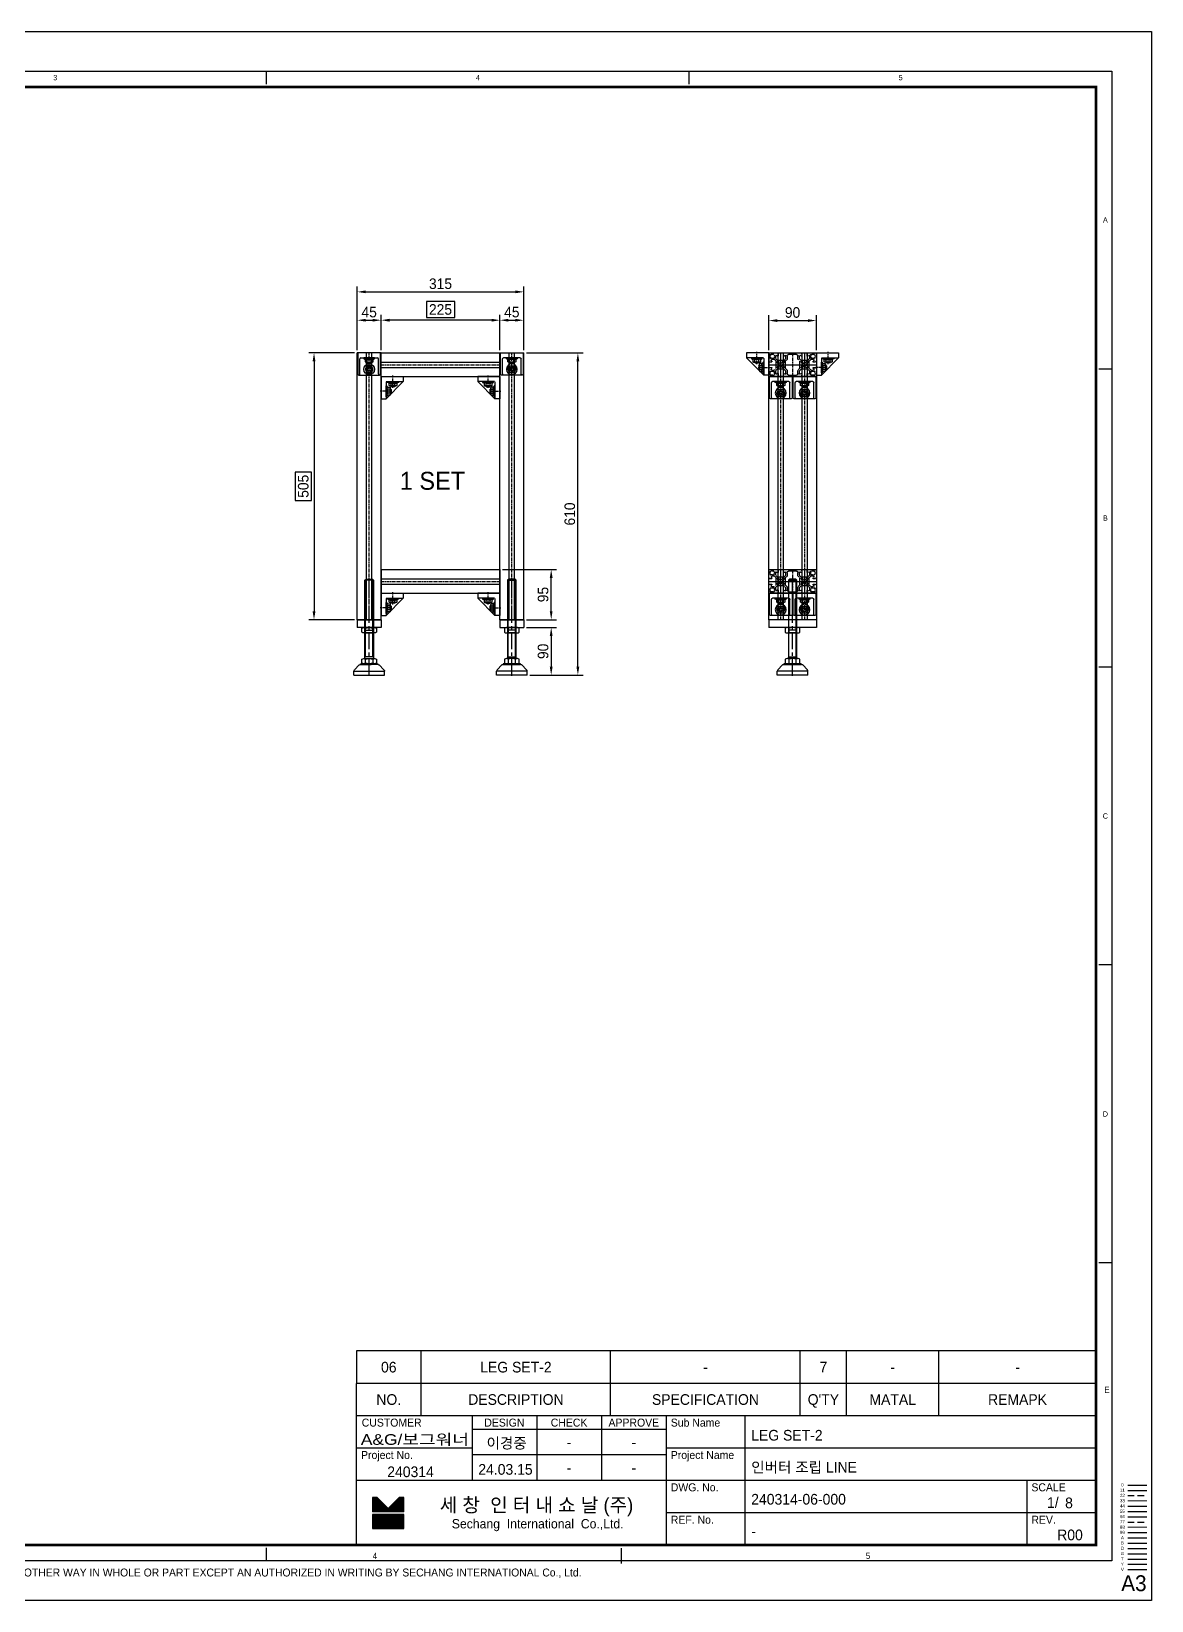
# Model space of a CAD drawing. Header units: inches. Extents: x 0 to 77285, y -118 to 40065.
# Drawn here: x 68970 to 71090, y 10650 to 13620 of the extents above; entities that cross this region are included whole.
import ezdxf
from ezdxf.enums import TextEntityAlignment as Align

# ---------------------------------------------------------------- set-up
doc = ezdxf.new("R2010")
doc.units = ezdxf.units.IN
doc.header["$LTSCALE"] = 5
doc.header["$MEASUREMENT"] = 0
for name, pattern in [('CENTER', [2, 1.25, -0.25, 0.25, -0.25]), ('HIDDEN', [0.375, 0.25, -0.125]), ('PHANTOM', [2.5, 1.25, -0.25, 0.25, -0.25, 0.25, -0.25])]:
    doc.linetypes.add(name, pattern=pattern)
for name, color, linetype in [('11', 1, 'CENTER'), ('22', 2, 'HIDDEN'), ('44', 4, 'Continuous'), ('55', 5, 'Continuous'), ('66', 6, 'PHANTOM'), ('77', 40, 'HIDDEN'), ('99', 181, 'Continuous'), ('A', 8, 'Continuous'), ('B', 123, 'Continuous'), ('D', 3, 'Continuous'), ('G', 231, 'Continuous'), ('T', 3, 'Continuous'), ('VV', 1, 'Continuous'), ('Y', 60, 'Continuous')]:
    doc.layers.add(name, color=color, linetype=linetype)
doc.layers.add('33', color=3, linetype='PHANTOM', lineweight=9)
doc.layers.add('88', color=35, linetype='Continuous', lineweight=5)
doc.styles.add('SCI', font='')
doc.styles.get('SCI').set_extended_font_data('Gulim')
doc.dimstyles.new('S', dxfattribs={"dimscale": 100, "dimtxt": 2.5, "dimasz": 2, "dimexe": 1.25, "dimexo": 0.625, "dimgap": -0.625, "dimtad": 1, "dimdec": 8, "dimtxsty": 'SCI', "dimcen": 2.5, "dimclrd": 1, "dimclre": 1, "dimclrt": 7, "dimadec": 8, "dimazin": 2, "dimtfac": 1, "dimtdec": 8, "dimtmove": 0, "dimatfit": 3, "dimfxl": 1, "dimarcsym": 0})
doc.dimstyles.new('SCH', dxfattribs={"dimtxt": 2.5, "dimasz": 2, "dimexe": 1.25, "dimexo": 0.625, "dimtad": 1, "dimdec": 8, "dimtxsty": 'SCI', "dimcen": 2.5, "dimclrd": 4, "dimclre": 4, "dimclrt": 7, "dimadec": 8, "dimazin": 2, "dimtfac": 1, "dimtdec": 8, "dimtmove": 0, "dimatfit": 3, "dimfxl": 1, "dimarcsym": 0})

# ---------------------------------------------------------------- blocks, each defined once
blk = doc.blocks.new('A$C60684f4e')
at = {"linetype": 'Continuous'}
h = blk.add_hatch(dxfattribs=at)
h.set_pattern_fill('ANSI31', color=5, scale=0.492673, style=0)
h.set_pattern_definition([(45, (-371.08822, -367.43104), (-0.043546589, 0.043546589), [])])
h.paths.add_polyline_path([(278.45, -280.17), (278.45, -277.46), (277.58, -277.46), (275.49, -279.55), (273.4, -277.46), (272.54, -277.46), (272.54, -280.17)])
h.paths.add_polyline_path([(272.54, -280.67), (272.54, -283.38), (278.45, -283.38), (278.45, -280.67)])
at = {"color": 2}
for p, q in [((252.5, -10), (252.5, -7.5)), ((332.5, -10), (332.5, -7.5)), ((412.5, -63.9), (410, -63.9)), ((412.5, -120.3), (410, -120.3)), ((412.5, -176.7), (410, -176.7)), ((412.5, -233.1), (410, -233.1)), ((252.5, -289.5), (252.5, -287)), ((319.67, -290), (319.67, -287.08))]:
    blk.add_line(p, q, dxfattribs=at)
for p, q in [((409.5, -249.75), (269.5, -249.75)), ((269.5, -249.75), (269.5, -255.88)), ((269.5, -286.5), (269.5, -255.88)), ((409.5, -255.88), (269.5, -255.88)), ((409.5, -262), (269.5, -262)), ((328.12, -262), (328.12, -286.5)), ((328.12, -264.63), (291.38, -264.63)), ((328.12, -269.44), (291.38, -269.44)), ((415.47, -275.13), (419.07, -275.13))]:
    blk.add_line(p, q)
at = {"color": 3}
for p, q in [((281.75, -255.88), (281.75, -249.75)), ((317.62, -255.88), (317.62, -249.75)), ((353.5, -255.88), (353.5, -249.75)), ((362.25, -255.88), (362.25, -249.75)), ((379.75, -255.88), (379.75, -249.75)), ((281.75, -262), (281.75, -255.88)), ((317.62, -262), (317.62, -255.88)), ((353.5, -262), (353.5, -255.88)), ((362.25, -262), (362.25, -255.88)), ((379.75, -262), (379.75, -255.88)), ((291.38, -262), (291.38, -274.25)), ((303.62, -262), (303.62, -274.25)), ((315.88, -262), (315.88, -274.25)), ((343, -262), (343, -286.5)), ((291.38, -268.13), (269.5, -268.13)), ((409.57, -268.13), (328.12, -268.13)), ((409.5, -274.25), (269.5, -274.25)), ((409.57, -280.38), (328.12, -280.38))]:
    blk.add_line(p, q, dxfattribs=at)
at = {"color": 5, "linetype": 'Continuous'}
for p, q in [((272.54, -277.46), (272.54, -280.17)), ((273.4, -277.46), (272.54, -277.46)), ((273.4, -277.46), (275.49, -279.55)), ((277.58, -277.46), (275.49, -279.55)), ((278.45, -277.46), (277.58, -277.46)), ((278.45, -280.17), (278.45, -277.46)), ((278.45, -280.17), (272.54, -280.17)), ((278.45, -280.67), (272.54, -280.67)), ((272.54, -280.67), (272.54, -283.38)), ((278.45, -283.38), (278.45, -280.67)), ((272.54, -283.38), (278.45, -283.38))]:
    blk.add_line(p, q, dxfattribs=at)
at = {"color": 2}
blk.add_lwpolyline([(12.5, -289.5), (12.5, -7.5), (412.5, -7.5), (412.5, -289.5)], close=True, dxfattribs=at)
at = {"color": 40, "const_width": 0.5}
blk.add_lwpolyline([(15.5, -286.5), (15.5, -10.5), (409.5, -10.5), (409.5, -286.5)], close=True, dxfattribs=at)
at = {"layer": '11'}
blk.add_line((415.47, -276.13), (419.07, -276.13), dxfattribs=at)
at = {"layer": '22'}
blk.add_line((415.47, -277.13), (419.07, -277.13), dxfattribs=at)
at = {"layer": '33'}
blk.add_line((415.47, -278.13), (419.07, -278.13), dxfattribs=at)
at = {"layer": '44'}
blk.add_line((415.47, -279.13), (419.07, -279.13), dxfattribs=at)
at = {"layer": '55'}
blk.add_line((415.47, -280.13), (419.07, -280.13), dxfattribs=at)
at = {"layer": '66'}
blk.add_line((415.47, -281.13), (419.07, -281.13), dxfattribs=at)
at = {"layer": '77'}
blk.add_line((415.47, -282.13), (419.07, -282.13), dxfattribs=at)
at = {"layer": '88'}
blk.add_line((415.47, -283.13), (419.07, -283.13), dxfattribs=at)
at = {"layer": '99'}
blk.add_line((415.47, -284.13), (419.07, -284.13), dxfattribs=at)
at = {"layer": 'A'}
blk.add_line((415.47, -285.13), (419.07, -285.13), dxfattribs=at)
at = {"layer": 'B'}
blk.add_line((415.47, -286.13), (419.07, -286.13), dxfattribs=at)
at = {"layer": 'D'}
blk.add_line((415.47, -287.13), (419.07, -287.13), dxfattribs=at)
at = {"layer": 'Defpoints', "color": 1}
blk.add_lwpolyline([(0, -297), (0, 0), (420, 0), (420, -297)], close=True, dxfattribs=at)
at = {"layer": 'G'}
blk.add_line((415.47, -288.13), (419.07, -288.13), dxfattribs=at)
at = {"layer": 'T'}
for p, q in [((396.38, -274.25), (396.38, -286.5)), ((415.47, -289.13), (419.07, -289.13))]:
    blk.add_line(p, q, dxfattribs=at)
at = {"layer": 'VV'}
blk.add_line((415.47, -291.13), (419.07, -291.13), dxfattribs=at)
at = {"layer": 'Y'}
blk.add_line((415.47, -290.13), (419.07, -290.13), dxfattribs=at)
at = {"color": 2, "style": 'SCI'}
for s, height, p in [('3', 1, (212.5, -8.75)), ('4', 1, (292.5, -8.75)), ('5', 1, (372.5, -8.75)), ('A', 1, (411.25, -35.7)), ('B', 1, (411.25, -92.1)), ('C', 1, (411.25, -148.5)), ('D', 1, (411.25, -204.9)), ('E', 1.17, (411.54, -257.1)), ('4', 1.17, (273, -288.54)), ('5', 1.17, (366.33, -288.54))]:
    blk.add_text(s, height=height, dxfattribs=at).set_placement(p, align=Align.MIDDLE_CENTER)
at = {"style": 'SCI'}
for s, height, p in [('NO.', 2.019, (275.62, -258.94)), ('DESCRIPTION', 2.0192, (299.69, -258.94)), ('SPECIFICATION', 2.0192, (335.56, -258.94)), ("Q'TY", 2.019, (357.88, -258.94)), ('MATAL', 2.019, (371, -258.94)), ('REMAPK', 2.019, (394.62, -258.94)), ('DESIGN', 1.514, (297.5, -263.31)), ('CHECK', 1.514, (309.75, -263.31)), ('APPROVE', 1.514, (322, -263.31)), ('이경중', 2.019, (297.93, -267.2)), ('-', 2.02, (309.75, -267.03)), ('-', 2.02, (322, -267.03)), ('0', 0.6, (414.47, -275.09)), ('세 창  인 터 내 쇼 날 (주)', 2.6509, (303.58, -278.9)), ('Sechang  International  Co.,Ltd.', 1.7673, (303.81, -282.45))]:
    blk.add_text(s, height=height, dxfattribs=at).set_placement(p, align=Align.MIDDLE_CENTER)
for s, height, p in [('CUSTOMER', 1.514, (270.51, -263.31)), ('Sub Name', 1.514, (329, -263.31)), ('Project No.', 1.5144, (270.38, -269.44)), ('Project Name', 1.5144, (329, -269.44)), ('DWG. No.', 1.514, (329, -275.56)), ('SCALE', 1.514, (397.25, -275.56)), ('REF. No.', 1.514, (329, -281.69)), ('REV.', 1.514, (397.25, -281.69))]:
    blk.add_text(s, height=height, dxfattribs=at).set_placement(p, align=Align.MIDDLE_LEFT)
at = {"color": 40, "style": 'SCI'}
for s, height, p in [('-', 2.02, (309.75, -271.84)), ('-', 2.02, (322, -271.84)), ('1/', 2.019, (401.31, -278.44))]:
    blk.add_text(s, height=height, dxfattribs=at).set_placement(p, align=Align.MIDDLE_CENTER)
at = {"color": 3, "linetype": 'Continuous', "style": 'SCI'}
blk.add_text('IT MUST NOT BE REPRODUCED OR DISCLOSED TO OTHERS OR USED IN ANY OTHER WAY IN WHOLE OR PART EXCEPT AN AUTHORIZED IN WRITING BY SECHANG INTERNATIONAL Co., Ltd.', height=1.5, dxfattribs=at).set_placement((131.88, -292.43))
at = {"color": 2, "style": 'SCI'}
blk.add_text('A3', height=3, dxfattribs=at).set_placement((419.05, -296.11), align=Align.BOTTOM_RIGHT)
at = {"layer": '11', "style": 'SCI'}
blk.add_text('11', height=0.6, dxfattribs=at).set_placement((414.47, -276.09), align=Align.MIDDLE_CENTER)
at = {"layer": '22', "style": 'SCI'}
blk.add_text('22', height=0.6, dxfattribs=at).set_placement((414.47, -277.09), align=Align.MIDDLE_CENTER)
at = {"layer": '33', "style": 'SCI'}
blk.add_text('33', height=0.6, dxfattribs=at).set_placement((414.47, -278.09), align=Align.MIDDLE_CENTER)
at = {"layer": '44', "style": 'SCI'}
blk.add_text('44', height=0.6, dxfattribs=at).set_placement((414.47, -279.09), align=Align.MIDDLE_CENTER)
at = {"layer": '55', "style": 'SCI'}
blk.add_text('55', height=0.6, dxfattribs=at).set_placement((414.47, -280.09), align=Align.MIDDLE_CENTER)
at = {"layer": '66', "style": 'SCI'}
blk.add_text('66', height=0.6, dxfattribs=at).set_placement((414.47, -281.09), align=Align.MIDDLE_CENTER)
at = {"layer": '77', "style": 'SCI'}
blk.add_text('77', height=0.6, dxfattribs=at).set_placement((414.47, -282.09), align=Align.MIDDLE_CENTER)
at = {"layer": '88', "style": 'SCI'}
blk.add_text('88', height=0.6, dxfattribs=at).set_placement((414.47, -283.09), align=Align.MIDDLE_CENTER)
at = {"layer": '99', "style": 'SCI'}
blk.add_text('99', height=0.6, dxfattribs=at).set_placement((414.47, -284.09), align=Align.MIDDLE_CENTER)
at = {"layer": 'A', "style": 'SCI'}
blk.add_text('A', height=0.6, dxfattribs=at).set_placement((414.47, -285.09), align=Align.MIDDLE_CENTER)
at = {"layer": 'B', "style": 'SCI'}
blk.add_text('B', height=0.6, dxfattribs=at).set_placement((414.47, -286.09), align=Align.MIDDLE_CENTER)
at = {"layer": 'D', "style": 'SCI'}
blk.add_text('D', height=0.6, dxfattribs=at).set_placement((414.47, -287.09), align=Align.MIDDLE_CENTER)
at = {"layer": 'G', "style": 'SCI'}
blk.add_text('G', height=0.6, dxfattribs=at).set_placement((414.47, -288.09), align=Align.MIDDLE_CENTER)
at = {"layer": 'T', "style": 'SCI'}
blk.add_text('T', height=0.6, dxfattribs=at).set_placement((414.47, -289.09), align=Align.MIDDLE_CENTER)
at = {"layer": 'VV', "style": 'SCI'}
blk.add_text('V', height=0.6, dxfattribs=at).set_placement((414.47, -291.09), align=Align.MIDDLE_CENTER)
at = {"layer": 'Y', "style": 'SCI'}
blk.add_text('Y', height=0.6, dxfattribs=at).set_placement((414.47, -290.09), align=Align.MIDDLE_CENTER)
blk = doc.blocks.new('A$C47db6cef')
at = {"ltscale": 0.506191}
for p, q in [((0, 43), (0, 28.5)), ((16.5, 45), (2, 45)), ((3.1, 40.5), (2.3, 41.3)), ((2.3, 35.7), (3.1, 36.5)), ((3.7, 42.7), (4.5, 41.9)), ((4.5, 35.1), (3.7, 34.3)), ((6, 32.5), (10.5, 32.5)), ((8.5, 41.9), (9.3, 42.7)), ((9.3, 34.3), (8.5, 35.1)), ((10.7, 41.3), (9.9, 40.5)), ((9.9, 36.5), (10.7, 35.7)), ((10.5, 32.5), (14, 29)), ((12.5, 34.5), (12.5, 39)), ((16, 31), (12.5, 34.5)), ((15.5, 39), (17.5, 39)), ((22.2, 31), (16, 31)), ((16.5, 43.5), (16.5, 45)), ((28.5, 45), (16.5, 45)), ((17.5, 43.5), (16.5, 43.5)), ((17.5, 39), (17.5, 43.5)), ((22.5, 30.7), (22.2, 31)), ((22.8, 31), (22.5, 30.7)), ((29, 31), (22.8, 31)), ((27.5, 43.5), (27.5, 39)), ((28.5, 43.5), (27.5, 43.5)), ((27.5, 39), (29.5, 39)), ((28.5, 45), (28.5, 43.5)), ((36.5, 45), (28.5, 45)), ((32.5, 34.5), (29, 31)), ((31, 29), (35, 33)), ((32.5, 39), (32.5, 34.5)), ((35, 33), (35, 39.5)), ((37, 44.5), (36.5, 45)), ((44.7, 44.5), (37, 44.5)), ((37.5, 42), (52.5, 42)), ((45, 44.2), (44.7, 44.5)), ((45.3, 44.5), (45, 44.2)), ((53, 44.5), (45.3, 44.5)), ((53.5, 45), (53, 44.5)), ((61.5, 45), (53.5, 45)), ((55, 39.5), (55, 33)), ((55, 33), (59, 29)), ((57.5, 34.5), (57.5, 39)), ((61, 31), (57.5, 34.5)), ((60.5, 39), (62.5, 39)), ((67.2, 31), (61, 31)), ((61.5, 43.5), (61.5, 45)), ((73.5, 45), (61.5, 45)), ((62.5, 43.5), (61.5, 43.5)), ((62.5, 39), (62.5, 43.5)), ((67.5, 30.7), (67.2, 31)), ((67.8, 31), (67.5, 30.7)), ((74, 31), (67.8, 31)), ((72.5, 43.5), (72.5, 39)), ((73.5, 43.5), (72.5, 43.5)), ((72.5, 39), (74.5, 39)), ((73.5, 45), (73.5, 43.5)), ((88, 45), (73.5, 45)), ((77.5, 34.5), (74, 31)), ((76, 29), (79.5, 32.5)), ((77.5, 39), (77.5, 34.5)), ((80.1, 40.5), (79.3, 41.3)), ((79.3, 35.7), (80.1, 36.5)), ((79.5, 32.5), (84, 32.5)), ((80.7, 42.7), (81.5, 41.9)), ((81.5, 35.1), (80.7, 34.3)), ((85.5, 41.9), (86.3, 42.7)), ((86.3, 34.3), (85.5, 35.1)), ((87.7, 41.3), (86.9, 40.5)), ((86.9, 36.5), (87.7, 35.7)), ((90, 28.5), (90, 43)), ((0, 28.5), (1.5, 28.5)), ((0, 28.5), (0, 16.5)), ((0, 16.5), (0, 2)), ((1.5, 16.5), (0, 16.5)), ((1.5, 28.5), (1.5, 27.5)), ((1.5, 27.5), (6, 27.5)), ((1.5, 17.5), (1.5, 16.5)), ((6, 17.5), (1.5, 17.5)), ((2, 0), (16.5, 0)), ((3.1, 8.5), (2.3, 9.3)), ((2.3, 3.7), (3.1, 4.5)), ((3.7, 10.7), (4.5, 9.9)), ((4.5, 3.1), (3.7, 2.3)), ((6, 27.5), (6, 29.5)), ((6, 15.5), (6, 17.5)), ((10.5, 12.5), (6, 12.5)), ((8.5, 9.9), (9.3, 10.7)), ((9.3, 2.3), (8.5, 3.1)), ((10.7, 9.3), (9.9, 8.5)), ((9.9, 4.5), (10.7, 3.7)), ((14, 16), (10.5, 12.5)), ((12.5, 10.5), (16, 14)), ((12.5, 6), (12.5, 10.5)), ((14, 29), (14, 22.8)), ((14, 22.8), (14.3, 22.5)), ((14.3, 22.5), (14, 22.2)), ((14, 22.2), (14, 16)), ((17.5, 6), (15.5, 6)), ((16, 26.3), (16, 28)), ((19.5, 24.2), (16, 26.3)), ((16, 18.7), (19.5, 20.8)), ((16, 17), (16, 18.7)), ((16, 14), (22.2, 14)), ((16.5, 1.5), (17.5, 1.5)), ((16.5, 0), (16.5, 1.5)), ((16.5, 0), (28.5, 0)), ((17, 29), (18.7, 29)), ((18.7, 16), (17, 16)), ((17.5, 1.5), (17.5, 6)), ((18.7, 29), (20.8, 25.5)), ((20.8, 19.5), (18.7, 16)), ((22.2, 14), (22.5, 14.3)), ((22.5, 14.3), (22.8, 14)), ((22.8, 14), (29, 14)), ((24.2, 25.5), (26.3, 29)), ((26.3, 16), (24.2, 19.5)), ((29, 26.3), (25.5, 24.2)), ((25.5, 20.8), (29, 18.7)), ((26.3, 29), (28, 29)), ((28, 16), (26.3, 16)), ((27.5, 6), (27.5, 1.5)), ((29.5, 6), (27.5, 6)), ((27.5, 1.5), (28.5, 1.5)), ((28.5, 1.5), (28.5, 0)), ((28.5, 0), (35.5, 0)), ((29, 28), (29, 26.3)), ((29, 18.7), (29, 17)), ((29, 14), (32.5, 10.5)), ((31, 16), (31, 29)), ((35, 12), (31, 16)), ((32.5, 10.5), (32.5, 6)), ((35, 5.5), (35, 12)), ((35.5, 0), (36, 0.5)), ((36, 0.5), (44.7, 0.5)), ((52.5, 3), (37.5, 3)), ((44.7, 0.5), (45, 0.8)), ((45, 0.8), (45.3, 0.5)), ((45.3, 0.5), (54, 0.5)), ((54, 0.5), (54.5, 0)), ((59, 16), (55, 12)), ((55, 12), (55, 5.5)), ((57.5, 10.5), (61, 14)), ((57.5, 6), (57.5, 10.5)), ((59, 29), (59, 16)), ((62.5, 6), (60.5, 6)), ((61, 26.3), (61, 28)), ((64.5, 24.2), (61, 26.3)), ((61, 18.7), (64.5, 20.8)), ((61, 17), (61, 18.7)), ((61, 14), (67.2, 14)), ((61.5, 1.5), (62.5, 1.5)), ((61.5, 0), (61.5, 1.5)), ((62, 29), (63.7, 29)), ((63.7, 16), (62, 16)), ((62.5, 1.5), (62.5, 6)), ((63.7, 29), (65.8, 25.5)), ((65.8, 19.5), (63.7, 16)), ((67.2, 14), (67.5, 14.3)), ((67.5, 14.3), (67.8, 14)), ((67.8, 14), (74, 14)), ((69.2, 25.5), (71.3, 29)), ((71.3, 16), (69.2, 19.5)), ((74, 26.3), (70.5, 24.2)), ((70.5, 20.8), (74, 18.7)), ((71.3, 29), (73, 29)), ((73, 16), (71.3, 16)), ((72.5, 6), (72.5, 1.5)), ((74.5, 6), (72.5, 6)), ((72.5, 1.5), (73.5, 1.5)), ((73.5, 1.5), (73.5, 0)), ((74, 28), (74, 26.3)), ((74, 18.7), (74, 17)), ((74, 14), (77.5, 10.5)), ((75.7, 22.5), (76, 22.8)), ((76, 22.2), (75.7, 22.5)), ((76, 22.8), (76, 29)), ((76, 16), (76, 22.2)), ((79.5, 12.5), (76, 16)), ((77.5, 10.5), (77.5, 6)), ((80.1, 8.5), (79.3, 9.3)), ((79.3, 3.7), (80.1, 4.5)), ((84, 12.5), (79.5, 12.5)), ((80.7, 10.7), (81.5, 9.9)), ((81.5, 3.1), (80.7, 2.3)), ((84, 29.5), (84, 27.5)), ((84, 27.5), (88.5, 27.5)), ((84, 17.5), (84, 15.5)), ((88.5, 17.5), (84, 17.5)), ((85.5, 9.9), (86.3, 10.7)), ((86.3, 2.3), (85.5, 3.1)), ((87.7, 9.3), (86.9, 8.5)), ((86.9, 4.5), (87.7, 3.7)), ((88.5, 28.5), (90, 28.5)), ((88.5, 27.5), (88.5, 28.5)), ((88.5, 16.5), (88.5, 17.5)), ((90, 16.5), (88.5, 16.5)), ((90, 16.5), (90, 28.5)), ((90, 2), (90, 16.5))]:
    blk.add_line(p, q, dxfattribs=at)
for p, q in [((54.5, 0), (61.5, 0)), ((61.5, 0), (73.5, 0)), ((73.5, 0), (88, 0))]:
    blk.add_line(p, q)
for centre, radius, start, end in [((2, 43), 2, 90, 180), ((6.5, 38.5), 5, 123.463, 146.537), ((6.5, 38.5), 5, 213.463, 236.537), ((6.5, 38.5), 4, 149.4775, 210.5225), ((6.5, 38.5), 4, 59.4775, 120.5225), ((6.5, 38.5), 4, 239.4775, 300.5225), ((6, 31), 1.5, 90, 270), ((6.5, 38.5), 5, 33.463, 56.537), ((6.5, 38.5), 5, 303.463, 326.537), ((6.5, 38.5), 4, 329.4775, 30.5225), ((14, 39), 1.5, 0, 180), ((31, 39), 1.5, 0, 180), ((37.5, 39.5), 2.5, 90, 180), ((52.5, 39.5), 2.5, 0, 90), ((59, 39), 1.5, 0, 180), ((76, 39), 1.5, 0, 180), ((83.5, 38.5), 5, 123.463, 146.537), ((83.5, 38.5), 5, 213.463, 236.537), ((83.5, 38.5), 4, 149.4775, 210.5225), ((83.5, 38.5), 4, 59.4775, 120.5225), ((83.5, 38.5), 4, 239.4775, 300.5225), ((84, 31), 1.5, 270, 90), ((83.5, 38.5), 5, 33.463, 56.537), ((83.5, 38.5), 5, 303.463, 326.537), ((83.5, 38.5), 4, 329.4775, 30.5225), ((88, 43), 2, 0, 90), ((2, 2), 2, 180, 270), ((6.5, 6.5), 5, 123.463, 146.537), ((6.5, 6.5), 5, 213.463, 236.537), ((6.5, 6.5), 4, 149.4775, 210.5225), ((6, 14), 1.5, 90, 270), ((6.5, 6.5), 4, 59.4775, 120.5225), ((6.5, 6.5), 4, 239.4775, 300.5225), ((6.5, 6.5), 5, 33.463, 56.537), ((6.5, 6.5), 5, 303.463, 326.537), ((6.5, 6.5), 4, 329.4775, 30.5225), ((14, 6), 1.5, 180, 0), ((17, 28), 1, 90, 180), ((17, 17), 1, 180, 270), ((22.5, 22.5), 3.5, 150, 210), ((22.5, 22.5), 3.5, 60, 120), ((22.5, 22.5), 3.5, 240, 300), ((22.5, 22.5), 3.5, 330, 30), ((28, 28), 1, 0, 90), ((28, 17), 1, 270, 0), ((31, 6), 1.5, 180, 0), ((37.5, 5.5), 2.5, 180, 270), ((52.5, 5.5), 2.5, 270, 0), ((59, 6), 1.5, 180, 0), ((62, 28), 1, 90, 180), ((62, 17), 1, 180, 270), ((67.5, 22.5), 3.5, 150, 210), ((67.5, 22.5), 3.5, 60, 120), ((67.5, 22.5), 3.5, 240, 300), ((67.5, 22.5), 3.5, 330, 30), ((73, 28), 1, 0, 90), ((73, 17), 1, 270, 0), ((76, 6), 1.5, 180, 0), ((83.5, 6.5), 5, 123.463, 146.537), ((83.5, 6.5), 5, 213.463, 236.537), ((83.5, 6.5), 4, 149.4775, 210.5225), ((83.5, 6.5), 4, 59.4775, 120.5225), ((83.5, 6.5), 4, 239.4775, 300.5225), ((84, 14), 1.5, 270, 90), ((83.5, 6.5), 5, 33.463, 56.537), ((83.5, 6.5), 5, 303.463, 326.537), ((83.5, 6.5), 4, 329.4775, 30.5225), ((88, 2), 2, 270, 0)]:
    blk.add_arc(centre, radius, start, end, dxfattribs=at)
at = {"layer": '11', "ltscale": 0.506191}
for p, q in [((22.5, 45), (22.5, 0)), ((67.5, 0), (67.5, 45)), ((90, 22.5), (0, 22.5))]:
    blk.add_line(p, q, dxfattribs=at)
at = {"layer": '11'}
blk.add_line((45, 45), (45, 0), dxfattribs=at)
at = {"layer": 'A', "ltscale": 0.506191}
for p, q in [((0, 45), (0, 43)), ((2, 45), (0, 45)), ((53.5, 45), (36.5, 45)), ((90, 45), (88, 45)), ((90, 43), (90, 45)), ((0, 2), (0, 0)), ((0, 0), (2, 0)), ((35.5, 0), (54.5, 0)), ((90, 0), (90, 2))]:
    blk.add_line(p, q, dxfattribs=at)
at = {"layer": 'A'}
blk.add_line((88, 0), (90, 0), dxfattribs=at)
blk = doc.blocks.new('af!@$!2^^&&@$aD읾ㅇㄹA$C5BB358B1')
for p, q in [((1.7, 42), (43.7, 42)), ((1.7, 42), (1.7, 0)), ((12.2, 32.5), (11.2, 31.5)), ((43.7, 32.5), (11.2, 0)), ((11.2, 31.5), (11.2, 0)), ((12.2, 32.5), (43.7, 32.5)), ((14, 32.5), (34.5, 32.5)), ((14, 31), (14, 32.5)), ((34.5, 31), (14, 31)), ((16.7, 29.7), (14, 31)), ((34.5, 31), (31.7, 29.7)), ((34.5, 32.5), (34.5, 31)), ((43.7, 42), (43.7, 32.5)), ((11.2, 24.7), (12.7, 24.7)), ((11.2, 4), (11.2, 24.5)), ((12.7, 4.2), (11.2, 4.2)), ((12.7, 24.7), (12.7, 4.2)), ((12.7, 24.7), (14, 22)), ((14, 7), (12.7, 4.2)), ((14, 22), (18.6, 22)), ((18.6, 18.3), (14, 18.3)), ((18.6, 10.7), (14, 10.7)), ((18.6, 7), (14, 7)), ((16.7, 25.1), (16.7, 29.7)), ((17.8, 24.5), (16.7, 25.1)), ((30.7, 24.5), (17.8, 24.5)), ((18.6, 22), (19.2, 20.9)), ((19.2, 8.1), (18.6, 7)), ((19.2, 20.9), (19.2, 8.1)), ((19.9, 18.5), (19.2, 18.5)), ((19.9, 10.5), (19.2, 10.5)), ((19.9, 18.5), (19.9, 10.5)), ((20.7, 17.7), (19.9, 18.5)), ((20.7, 11.3), (19.9, 10.5)), ((20.2, 23.8), (20.2, 24.5)), ((28.2, 23.8), (20.2, 23.8)), ((21, 23), (20.2, 23.8)), ((20.5, 25.1), (20.5, 29.7)), ((20.7, 17.7), (20.7, 11.3)), ((27.4, 23), (21, 23)), ((27.4, 23), (28.2, 23.8)), ((28, 25.1), (28, 29.7)), ((28.2, 23.8), (28.2, 24.5)), ((31.7, 25.1), (30.7, 24.5)), ((31.7, 29.7), (31.7, 25.1)), ((1.7, 0), (11.2, 0))]:
    blk.add_line(p, q)
for centre, radius, start, end in [((11.6, 20.1), 3.06, 322.1211, 37.8789), ((3.4, 14.5), 11.3, 340.5288, 19.4712), ((11.6, 8.9), 3.06, 322.1211, 37.8789), ((18.6, 32.1), 3.06, 232.1211, 307.8789), ((18.6, 27.6), 3.06, 232.1211, 307.8789), ((16.2, 20.1), 3.06, 322.1211, 37.8789), ((8, 14.5), 11.3, 340.5288, 19.4712), ((16.2, 8.9), 3.06, 322.1211, 37.8789), ((24.2, 40.3), 11.3, 250.5288, 289.4712), ((24.2, 35.8), 11.3, 250.5288, 289.4712), ((29.9, 32.1), 3.06, 232.1211, 307.8789), ((29.9, 27.6), 3.06, 232.1211, 307.8789)]:
    blk.add_arc(centre, radius, start, end)
at = {"layer": '11'}
for p, q in [((24.2, 20.7), (24.2, 44)), ((21.8, 14.5), (0, 14.5))]:
    blk.add_line(p, q, dxfattribs=at)
blk = doc.blocks.new('A$C632A6005')
for p, q in [((-21.5, 0), (-21.5, -40)), ((21.5, 0), (-21.5, 0)), ((-17.5, -40), (-17.5, -11.5)), ((-15.5, -9.5), (15.5, -9.5)), ((10.3, -9.5), (-10.2, -9.5)), ((-10.2, -9.5), (-10.2, -11)), ((-10.2, -11), (10.3, -11)), ((-10.2, -11), (-7.5, -12.3)), ((-7.5, -12.3), (-7.5, -16.9)), ((-7.5, -16.9), (-6.4, -17.5)), ((-3.8, -24.5), (-7.5, -31)), ((-6.4, -17.5), (6.4, -17.5)), ((-4, -18.2), (-4, -17.5)), ((-4, -18.2), (4, -18.2)), ((-3.2, -19), (-4, -18.2)), ((-3.8, -16.9), (-3.8, -12.3)), ((3.8, -24.5), (-3.8, -24.5)), ((-3.2, -19), (3.2, -19)), ((3.2, -19), (4, -18.2)), ((3.8, -16.9), (3.8, -12.3)), ((7.5, -31), (3.8, -24.5)), ((4, -18.2), (4, -17.5)), ((6.4, -17.5), (7.5, -16.9)), ((7.5, -12.3), (10.3, -11)), ((7.5, -16.9), (7.5, -12.3)), ((10.3, -11), (10.3, -9.5)), ((17.5, -40), (17.5, -11.5)), ((21.5, -40.1), (21.5, 0)), ((-19.5, -42), (19.6, -42)), ((-7.5, -31), (-3.8, -37.5)), ((-3.8, -37.5), (3.8, -37.5)), ((3.8, -37.5), (7.5, -31))]:
    blk.add_line(p, q)
for radius in [10.2, 6.5, 4, 3.2]:
    blk.add_circle((0, -31), radius)
for centre, radius, start, end in [((-15.5, -11.5), 2, 90, 180), ((-5.6, -9.9), 3.06, 232.1211, 307.8789), ((-5.6, -14.4), 3.06, 232.1211, 307.8789), ((0, -22.5), 4.1, 121.3886, 166.7272), ((0, -1.7), 11.3, 250.5288, 289.4712), ((0, -6.2), 11.3, 250.5288, 289.4712), ((0, -22.5), 4.1, 13.2728, 58.6114), ((5.6, -9.9), 3.06, 232.1211, 307.8789), ((5.6, -14.4), 3.06, 232.1211, 307.8789), ((15.5, -11.5), 2, 0, 90), ((-19.5, -40), 2, 180, 270), ((-19.5, -40), 2, 270, 0), ((19.5, -40), 2, 180, 270), ((19.6, -40.1), 1.9, 270, 0)]:
    blk.add_arc(centre, radius, start, end)
blk = doc.blocks.new('A$Cf1812530')
for p, q in [((-90, 0), (0, 0)), ((-90, 0), (-90, -15)), ((0, 0), (0, -15)), ((-90, -15), (0, -15))]:
    blk.add_line(p, q)
blk = doc.blocks.new('A$Ca3d7606b')
for p, q in [((-6.9, 1.3), (-6.9, 8.7)), ((-6.9, 1.3), (-6.9, 8.7)), ((-6.9, 8.7), (-6.9, 1.3)), ((6.9, 0), (-6.9, 0)), ((6.9, 0), (-6.9, 0)), ((6.9, 1.3), (6.9, 8.7)), ((6.9, 1.3), (6.9, 8.7)), ((6.9, 1.3), (6.9, 8.7))]:
    blk.add_line(p, q)
for points in [[(-13.9, 8.7), (-13.9, 1.3)], [(10.4, 10), (-10.4, 10)], [(-10.4, 0), (10.4, 0)], [(13.9, 1.3), (13.9, 8.7)]]:
    blk.add_lwpolyline(points)
for centre, radius, start, end in [((-10.4, 4.9), 5.14, 47.6569, 132.3431), ((-10.4, 5.1), 5.14, 227.6569, 312.3431), ((0, -8.6), 18.6, 68.0805, 111.9195), ((0, 18.6), 18.6, 248.0805, 291.9195), ((10.4, 4.9), 5.14, 47.6569, 132.3431), ((10.4, 5.1), 5.14, 227.6569, 312.3431)]:
    blk.add_arc(centre, radius, start, end)
blk = doc.blocks.new('A$C68f407b1')
for p, q in [((-6, 181.5), (-8, 179.5)), ((-8, 179.5), (-8, 33.5)), ((-8, 179.5), (8, 179.5)), ((6, 181.5), (-6, 181.5)), ((8, 179.5), (6, 181.5)), ((8, 33.5), (8, 179.5)), ((-8, 34.5), (-8, 31.5)), ((-6.9, 30.2), (-6.9, 22.8)), ((6.9, 22.8), (6.9, 30.2)), ((8, 31.5), (8, 34.5)), ((-29, 0), (-29, 7.5)), ((29, 7.5), (-29, 7.5)), ((29, 0), (-29, 0)), ((-27.9, 9.8), (-19.2, 19.3)), ((-17.3, 20), (-4, 20)), ((17.3, 20), (-4, 20)), ((27.9, 9.8), (19.2, 19.3)), ((29, 0), (29, 7.5))]:
    blk.add_line(p, q)
for points in [[(-13.9, 30.2), (-13.9, 22.8)], [(10.4, 31.5), (-10.4, 31.5)], [(13.9, 22.8), (13.9, 30.2)], [(-10.4, 21.5), (10.4, 21.5)]]:
    blk.add_lwpolyline(points)
blk.add_lwpolyline([(-16.5, 20), (16.5, 20), (16.5, 21.5), (-16.5, 21.5)], close=True)
for centre, radius, start, end in [((-10.4, 26.4), 5.14, 47.6569, 132.3431), ((0, 12.9), 18.6, 68.0805, 111.9195), ((10.4, 26.4), 5.14, 47.6569, 132.3431), ((-26, 7.5), 3, 128.8507, 180), ((-17.3, 17), 3, 90, 128.8507), ((-10.4, 26.6), 5.14, 227.6569, 312.3431), ((0, 40.1), 18.6, 248.0805, 291.9195), ((10.4, 26.6), 5.14, 227.6569, 312.3431), ((17.3, 17), 3, 51.1493, 90), ((26, 7.5), 3, 0, 51.1493)]:
    blk.add_arc(centre, radius, start, end)
at = {"layer": '11', "ltscale": 5}
blk.add_line((0, -1), (0, 181.5), dxfattribs=at)
at = {"layer": 'A'}
blk.add_line((8, 85), (-8, 85), dxfattribs=at)
at = {"layer": 'T'}
for p, q in [((-6.9, 34.5), (-6.9, 180.6)), ((6.9, 34.5), (6.9, 180.6)), ((-6.9, 34.5), (-8, 33.5)), ((-6.9, 34.5), (6.9, 34.5)), ((8, 33.5), (6.9, 34.5))]:
    blk.add_line(p, q, dxfattribs=at)
at = {"layer": '44', "insert": (-27.6, 1.1), "char_height": 0.64, "width": 16.63, "attachment_point": 1, "style": 'SCI'}
blk.add_mtext('Q-MASTER SM16-150-58', dxfattribs=at)
blk = doc.blocks.new('A$Cab93bb4c')
for p, q in [((-45, 0), (45, 0)), ((-45, -505, 0), (-45, 0)), ((45, 0), (45, -505, 0)), ((45, -505, 0), (-45, -505, 0))]:
    blk.add_line(p, q)
at = {"layer": '11'}
for p, q in [((-22.5, -505, 0), (-22.5, 0)), ((22.5, 0), (22.5, -505, 0))]:
    blk.add_line(p, q, dxfattribs=at)
at = {"layer": 'A'}
for p, q in [((-27.5, -505, 0), (-27.5, 0)), ((-17.5, -505, 0), (-17.5, 0)), ((17.5, 0), (17.5, -505, 0)), ((27.5, 0), (27.5, -505, 0))]:
    blk.add_line(p, q, dxfattribs=at)
at = {"xscale": -1}
blk.add_blockref('A$Cf1812530', (-45, -505, 0), dxfattribs=at)
at = {"layer": '22', "xscale": -1}
for p in [(45, -45), (45, -455, 0)]:
    blk.add_blockref('A$C47db6cef', p, dxfattribs=at)
at = {"layer": '44', "extrusion": (0, 0, -1), "zscale": -1}
blk.add_blockref('af!@$!2^^&&@$aD읾ㅇㄹA$C5BB358B1', (43.3, -42), dxfattribs=at)
at = {"layer": '44', "extrusion": (0, 0, -1), "xscale": -1, "zscale": -1}
blk.add_blockref('af!@$!2^^&&@$aD읾ㅇㄹA$C5BB358B1', (-43.3, -42), dxfattribs=at)
at = {"layer": '44', "xscale": -1}
for p in [(-22.5, -45), (22.5, -45), (-22.5, -455, 0), (22.5, -455, 0)]:
    blk.add_blockref('A$C632A6005', p, dxfattribs=at)
at = {"layer": '44'}
for name, p in [('A$C68f407b1', (0, -610)), ('A$Ca3d7606b', (0, -530, 0))]:
    blk.add_blockref(name, p, dxfattribs=at)
blk = doc.blocks.new('A$Cec259d19')
for p, q in [((0, 15), (45, 15)), ((0, 15), (0, 0)), ((0, 0), (45, 0)), ((45, 15), (45, 0))]:
    blk.add_line(p, q)
blk = doc.blocks.new('A$C2dc5617e')
for p, q in [((-112.5, 0, 0), (-157.5, 0, 0)), ((-157.5, -505, 0), (-157.5, 0, 0)), ((-112.5, 0, 0), (112.5, 0, 0)), ((-112.5, -505, 0), (-112.5, 0, 0)), ((112.5, 0, 0), (157.5, 0, 0)), ((112.5, -505, 0), (112.5, 0, 0)), ((157.5, -505, 0), (157.5, 0, 0)), ((-112.5, -45, 0), (112.5, -45, 0)), ((-112.5, -410, 0), (112.5, -410, 0)), ((-112.5, -410, 0), (-112.5, -455, 0)), ((112.5, -410, 0), (112.5, -455, 0)), ((-112.5, -455, 0), (112.5, -455, 0)), ((-157.5, -505, 0), (-112.5, -505, 0)), ((157.5, -505, 0), (112.5, -505, 0))]:
    blk.add_line(p, q)
at = {"layer": '11'}
for p, q in [((-135, -505, 0), (-135, 0, 0)), ((-112.5, -22.5, 0), (112.5, -22.5, 0)), ((135, -505, 0), (135, 0, 0)), ((-112.5, -432.5, 0), (112.5, -432.5, 0))]:
    blk.add_line(p, q, dxfattribs=at)
at = {"layer": 'A'}
for p, q in [((-140, -505, 0), (-140, 0, 0)), ((-130, -505, 0), (-130, 0, 0)), ((-112.5, -17.5, 0), (112.5, -17.5, 0)), ((-112.5, -27.5, 0), (112.5, -27.5, 0)), ((130, -505, 0), (130, 0, 0)), ((140, -505, 0), (140, 0, 0)), ((-112.5, -427.5, 0), (112.5, -427.5, 0)), ((-112.5, -437.5, 0), (112.5, -437.5, 0))]:
    blk.add_line(p, q, dxfattribs=at)
at = {"xscale": -1}
blk.add_blockref('A$Cec259d19', (-112.5, -520, 0), dxfattribs=at)
blk.add_blockref('A$Cec259d19', (112.5, -520, 0))
at = {"layer": '44'}
for name, p in [('A$C632A6005', (-135, 0, 0)), ('A$C68f407b1', (135, -610, 0)), ('A$Ca3d7606b', (135, -530, 0))]:
    blk.add_blockref(name, p, dxfattribs=at)
at = {"layer": '44', "xscale": -1}
for name, p in [('A$C632A6005', (135, 0, 0)), ('A$C68f407b1', (-135, -610, 0)), ('A$Ca3d7606b', (-135, -530, 0))]:
    blk.add_blockref(name, p, dxfattribs=at)
at = {"layer": '44', "extrusion": (0, 0, -1), "xscale": -1, "zscale": -1}
for p in [(114.2, -87, 0), (114.2, -497, 0)]:
    blk.add_blockref('af!@$!2^^&&@$aD읾ㅇㄹA$C5BB358B1', p, dxfattribs=at)
at = {"layer": '44', "extrusion": (0, 0, -1), "zscale": -1}
for p in [(-114.2, -87, 0), (-114.2, -497, 0)]:
    blk.add_blockref('af!@$!2^^&&@$aD읾ㅇㄹA$C5BB358B1', p, dxfattribs=at)
blk = doc.blocks.new('*D806')
at = {"color": 1, "lineweight": -2, "transparency": 16777216}
for p, q in [((69770.8, 13108.8), (69717.1, 13108.8)), ((69717.1, 13108.8), (69717.1, 13078.3)), ((69770.8, 13078.3), (69770.8, 13108.8)), ((69631.4, 13016.5), (69631.4, 13083.3)), ((69840.4, 13073.3), (69647.4, 13073.3)), ((69717.1, 13078.3), (69770.8, 13078.3)), ((69856.4, 13016.5), (69856.4, 13083.3))]:
    blk.add_line(p, q, dxfattribs=at)
at = {"color": 1, "transparency": 16777216}
for points in [[(69647.4, 13075.9), (69647.4, 13070.6), (69631.4, 13073.3)], [(69840.4, 13075.9), (69840.4, 13070.6), (69856.4, 13073.3)]]:
    blk.add_solid(points, dxfattribs=at)
at = {"layer": 'Defpoints', "color": 0, "transparency": 16777216}
for p in [(69631.4, 13073.3), (69631.4, 13011.5, 0), (69856.4, 13011.5, 0)]:
    blk.add_point(p, dxfattribs=at)
at = {"color": 7, "transparency": 16777216, "insert": (69743.9, 13093.5), "char_height": 20, "attachment_point": 5, "style": 'SCI'}
blk.add_mtext('225', dxfattribs=at)
blk = doc.blocks.new('*D807')
at = {"color": 1, "lineweight": -2, "transparency": 16777216}
for p, q in [((69581.4, 13011.5), (69494.5, 13011.5)), ((69504.5, 12995.5), (69504.5, 12522.5)), ((69499.5, 12785.9), (69469, 12785.9)), ((69469, 12785.9), (69469, 12732.1)), ((69499.5, 12732.1), (69499.5, 12785.9)), ((69469, 12732.1), (69499.5, 12732.1)), ((69581.4, 12506.5), (69494.5, 12506.5))]:
    blk.add_line(p, q, dxfattribs=at)
at = {"color": 1, "transparency": 16777216}
for points in [[(69501.8, 12995.5), (69507.2, 12995.5), (69504.5, 13011.5)], [(69501.8, 12522.5), (69507.2, 12522.5), (69504.5, 12506.5)]]:
    blk.add_solid(points, dxfattribs=at)
at = {"layer": 'Defpoints', "color": 0, "transparency": 16777216}
for p in [(69586.4, 13011.5, 0), (69504.5, 12506.5), (69586.4, 12506.5, 0)]:
    blk.add_point(p, dxfattribs=at)
at = {"color": 7, "transparency": 16777216, "insert": (69484.2, 12759), "char_height": 20, "attachment_point": 5, "rotation": 90, "style": 'SCI'}
blk.add_mtext('505', dxfattribs=at)
blk = doc.blocks.new('*D815')
at = {"color": 4, "lineweight": -2, "transparency": 16777216}
for p, q in [((69586.4, 13016.5), (69586.4, 13083.3)), ((69602.4, 13073.3), (69615.4, 13073.3)), ((69631.4, 13016.5), (69631.4, 13083.3))]:
    blk.add_line(p, q, dxfattribs=at)
at = {"color": 4, "transparency": 16777216}
for points in [[(69602.4, 13075.9), (69602.4, 13070.6), (69586.4, 13073.3)], [(69615.4, 13075.9), (69615.4, 13070.6), (69631.4, 13073.3)]]:
    blk.add_solid(points, dxfattribs=at)
at = {"layer": 'Defpoints', "color": 0, "transparency": 16777216}
for p in [(69631.4, 13073.3), (69586.4, 13011.5, 0), (69631.4, 13011.5, 0)]:
    blk.add_point(p, dxfattribs=at)
at = {"color": 7, "transparency": 16777216, "insert": (69608.9, 13088.5), "char_height": 20, "attachment_point": 5, "style": 'SCI'}
blk.add_mtext('45', dxfattribs=at)
blk = doc.blocks.new('*D816')
at = {"color": 4, "lineweight": -2, "transparency": 16777216}
for p, q in [((69586.4, 13016.5), (69586.4, 13136.9)), ((69901.4, 13016.5), (69901.4, 13136.9)), ((69602.4, 13126.9), (69885.4, 13126.9))]:
    blk.add_line(p, q, dxfattribs=at)
at = {"color": 4, "transparency": 16777216}
for points in [[(69602.4, 13129.6), (69602.4, 13124.3), (69586.4, 13126.9)], [(69885.4, 13129.6), (69885.4, 13124.3), (69901.4, 13126.9)]]:
    blk.add_solid(points, dxfattribs=at)
at = {"layer": 'Defpoints', "color": 0, "transparency": 16777216}
for p in [(69901.4, 13126.9), (69586.4, 13011.5, 0), (69901.4, 13011.5, 0)]:
    blk.add_point(p, dxfattribs=at)
at = {"color": 7, "transparency": 16777216, "insert": (69743.9, 13142.2), "char_height": 20, "attachment_point": 5, "style": 'SCI'}
blk.add_mtext('315', dxfattribs=at)
blk = doc.blocks.new('*D817')
at = {"color": 4, "lineweight": -2, "transparency": 16777216}
for p, q in [((69856.4, 13016.5), (69856.4, 13083.3)), ((69872.4, 13073.3), (69885.4, 13073.3)), ((69901.4, 13016.5), (69901.4, 13083.3))]:
    blk.add_line(p, q, dxfattribs=at)
at = {"color": 4, "transparency": 16777216}
for points in [[(69872.4, 13075.9), (69872.4, 13070.6), (69856.4, 13073.3)], [(69885.4, 13075.9), (69885.4, 13070.6), (69901.4, 13073.3)]]:
    blk.add_solid(points, dxfattribs=at)
at = {"layer": 'Defpoints', "color": 0, "transparency": 16777216}
for p in [(69901.4, 13073.3), (69856.4, 13011.5, 0), (69901.4, 13011.5, 0)]:
    blk.add_point(p, dxfattribs=at)
at = {"color": 7, "transparency": 16777216, "insert": (69878.9, 13088.5), "char_height": 20, "attachment_point": 5, "style": 'SCI'}
blk.add_mtext('45', dxfattribs=at)
blk = doc.blocks.new('*D818')
at = {"color": 4, "lineweight": -2, "transparency": 16777216}
for p, q in [((69861.4, 12601.5), (69963.4, 12601.5)), ((69953.4, 12522.5), (69953.4, 12585.5)), ((69906.4, 12506.5), (69963.4, 12506.5))]:
    blk.add_line(p, q, dxfattribs=at)
at = {"color": 4, "transparency": 16777216}
for points in [[(69950.7, 12585.5), (69956, 12585.5), (69953.4, 12601.5)], [(69950.7, 12522.5), (69956, 12522.5), (69953.4, 12506.5)]]:
    blk.add_solid(points, dxfattribs=at)
at = {"layer": 'Defpoints', "color": 0, "transparency": 16777216}
for p in [(69856.4, 12601.5, 0), (69953.4, 12601.5), (69901.4, 12506.5, 0)]:
    blk.add_point(p, dxfattribs=at)
at = {"color": 7, "transparency": 16777216, "insert": (69938.1, 12554), "char_height": 20, "attachment_point": 5, "rotation": 90, "style": 'SCI'}
blk.add_mtext('95', dxfattribs=at)
blk = doc.blocks.new('*D819')
at = {"color": 4, "lineweight": -2, "transparency": 16777216}
for p, q in [((69906.4, 12491.5), (69963.4, 12491.5)), ((69953.4, 12475.5), (69953.4, 12417.5)), ((69912.9, 12401.5), (69963.4, 12401.5))]:
    blk.add_line(p, q, dxfattribs=at)
at = {"color": 4, "transparency": 16777216}
for points in [[(69950.7, 12475.5), (69956, 12475.5), (69953.4, 12491.5)], [(69950.7, 12417.5), (69956, 12417.5), (69953.4, 12401.5)]]:
    blk.add_solid(points, dxfattribs=at)
at = {"layer": 'Defpoints', "color": 0, "transparency": 16777216}
for p in [(69901.4, 12491.5, 0), (69907.9, 12401.5, 0), (69953.4, 12401.5)]:
    blk.add_point(p, dxfattribs=at)
at = {"color": 7, "transparency": 16777216, "insert": (69938.1, 12446.5), "char_height": 20, "attachment_point": 5, "rotation": 90, "style": 'SCI'}
blk.add_mtext('90', dxfattribs=at)
blk = doc.blocks.new('*D820')
at = {"color": 4, "lineweight": -2, "transparency": 16777216}
for p, q in [((69906.4, 13011.5), (70013.9, 13011.5)), ((70003.9, 12417.5), (70003.9, 12995.5)), ((69912.9, 12401.5), (70013.9, 12401.5))]:
    blk.add_line(p, q, dxfattribs=at)
at = {"color": 4, "transparency": 16777216}
for points in [[(70001.2, 12995.5), (70006.5, 12995.5), (70003.9, 13011.5)], [(70001.2, 12417.5), (70006.5, 12417.5), (70003.9, 12401.5)]]:
    blk.add_solid(points, dxfattribs=at)
at = {"layer": 'Defpoints', "color": 0, "transparency": 16777216}
for p in [(69901.4, 13011.5, 0), (70003.9, 13011.5), (69907.9, 12401.5, 0)]:
    blk.add_point(p, dxfattribs=at)
at = {"color": 7, "transparency": 16777216, "insert": (69988.6, 12706.5), "char_height": 20, "attachment_point": 5, "rotation": 90, "style": 'SCI'}
blk.add_mtext('610', dxfattribs=at)
blk = doc.blocks.new('*D821')
at = {"color": 4, "lineweight": -2, "transparency": 16777216}
for p, q in [((70365.2, 13016.5), (70365.2, 13082.6)), ((70381.2, 13072.6), (70439.2, 13072.6)), ((70455.2, 13016.5), (70455.2, 13082.6))]:
    blk.add_line(p, q, dxfattribs=at)
at = {"color": 4, "transparency": 16777216}
for points in [[(70381.2, 13075.2), (70381.2, 13069.9), (70365.2, 13072.6)], [(70439.2, 13075.2), (70439.2, 13069.9), (70455.2, 13072.6)]]:
    blk.add_solid(points, dxfattribs=at)
at = {"layer": 'Defpoints', "color": 0, "transparency": 16777216}
for p in [(70455.2, 13072.6), (70365.2, 13011.5, 0), (70455.2, 13011.5, 0)]:
    blk.add_point(p, dxfattribs=at)
at = {"color": 7, "transparency": 16777216, "insert": (70410.2, 13087.8), "char_height": 20, "attachment_point": 5, "style": 'SCI'}
blk.add_mtext('90', dxfattribs=at)

msp = doc.modelspace()

# ---------------------------------------------------------------- block references
at = {"xscale": 10, "yscale": 10, "zscale": 10}
msp.add_blockref('A$C60684f4e', (66889.72535195, 13619.91850528), dxfattribs=at)
for name, p in [('A$C2dc5617e', (69743.90676565, 13011.47569479, 0)), ('A$Cab93bb4c', (70410.24232566, 13011.47569479, 0))]:
    msp.add_blockref(name, p)

# ---------------------------------------------------------------- texts
at = {"style": 'SCI'}
msp.add_text('1 SET', height=34.009434135, dxfattribs=at).set_placement((69666.78255636, 12769.30971797), align=Align.MIDDLE_LEFT)
for s, height, p in [('06', 20.192307692, (69645.97535195, 11091.79350528)), ('LEG SET-2', 20.192307692, (69886.60035195, 11091.79350528)), ('-', 20.19230769, (70245.35035195, 11091.79350528)), ('7', 20.19230769, (70468.47535195, 11091.79350528)), ('-', 20.19230769, (70599.72535195, 11091.79350528)), ('-', 20.19230769, (70835.97535195, 11091.79350528))]:
    msp.add_text(s, height=height, dxfattribs=at).set_placement(p, align=Align.MIDDLE_CENTER)
at = {"color": 40, "style": 'SCI', "width": 1.13984}
msp.add_text('A&G/보그워너', height=20.192307692, dxfattribs=at).set_placement((69593.10346021, 10944.7552072), (69797.70372089, 10944.7552072), align=Align.FIT)
at = {"color": 40, "style": 'SCI'}
for s, height, p in [('LEG SET-2', 20.192307692, (70331.93790596, 10962.89927451)), ('인버터 조립 LINE', 20.1923076923, (70331.93790596, 10902.32235143)), ('240314-06-000', 20.1923076923, (70331.93790596, 10841.74542835)), ('8', 20.19230769, (70926.01815683, 10834.84638989)), ('-', 20.19230769, (70331.93790596, 10781.16850528))]:
    msp.add_text(s, height=height, dxfattribs=at).set_placement(p, align=Align.MIDDLE_LEFT)
for s, p in [('240314', (69687.18659121, 10893.74062066)), ('24.03.15', (69866.85085896, 10898.28388989)), ('R00', (70935.25419811, 10774.26946682))]:
    msp.add_text(s, height=20.192307692, dxfattribs=at).set_placement(p, align=Align.MIDDLE_CENTER)

# ---------------------------------------------------------------- dimensions: what is measured, and where the dimension line sits
for base, p1, p2, dimstyle, picture, middle in [((69901.4067656476, 13126.9338190888), (69586.4067656473, 13011.4756947851, -0.0000000142), (69901.4067656476, 13011.4756947851, 0.0000000047), 'SCH', '*D816', (69743.9067656475, 13142.2134462526)), ((69631.4067656473, 13073.2705674464), (69586.4067656473, 13011.4756947851, -0.0000000142), (69631.4067656473, 13011.4756947851, -0.0000000142), 'SCH', '*D815', (69608.9067656473, 13088.5368790309)), ((69631.4067656474, 13073.2705674464), (69856.4067656476, 13011.4756947851, 0.0000000047), (69631.4067656474, 13011.4756947851, -0.0000000142), 'S', '*D806', (69743.9067656475, 13093.5235634517)), ((69901.4067656476, 13073.2705674464), (69856.4067656476, 13011.4756947851, 0.0000000047), (69901.4067656476, 13011.4756947851, 0.0000000047), 'SCH', '*D817', (69878.9067656476, 13088.5368790309)), ((70455.2423256576, 13072.5678414061), (70365.2423256576, 13011.4756947851, 0.0000000047), (70455.2423256576, 13011.4756947851, 0.0000000047), 'SCH', '*D821', (70410.2423256576, 13087.8208374114))]:
    dim = msp.add_linear_dim(base=base, p1=p1, p2=p2, dimstyle=dimstyle, override={"dimscale": 8})
    dim.commit()
    dim.dimension.update_dxf_attribs({"geometry": picture, "text_midpoint": middle})
for base, p1, p2, dimstyle, picture, middle in [((69504.4926016562, 12506.4756947852), (69586.4067656473, 13011.4756947851, -0.0000000142), (69586.4067656473, 12506.4756947852, 0.0000000167), 'S', '*D807', (69484.2396056509, 12758.9756947851)), ((70003.8548267094, 13011.4756947851), (69907.9067656476, 12401.4756947852, 0.0000000238), (69901.4067656476, 13011.4756947851, 0.0000000047), 'SCH', '*D820', (69988.5751995456, 12706.4756947851)), ((69953.3756002118, 12601.4756947858), (69901.4067656476, 12506.4756947852, 0.0000000356), (69856.4067656476, 12601.4756947858, 0.0000000357), 'SCH', '*D818', (69938.1226042064, 12553.9756947854)), ((69953.3756002118, 12401.4756947852), (69901.4067656476, 12491.4756947852, 0.0000000356), (69907.9067656476, 12401.4756947852, 0.0000000238), 'SCH', '*D819', (69938.1226042065, 12446.4756947852))]:
    dim = msp.add_linear_dim(base=base, p1=p1, p2=p2, angle=90, dimstyle=dimstyle, override={"dimscale": 8})
    dim.commit()
    dim.dimension.update_dxf_attribs({"geometry": picture, "text_midpoint": middle})

doc.saveas('drawing.dxf')
